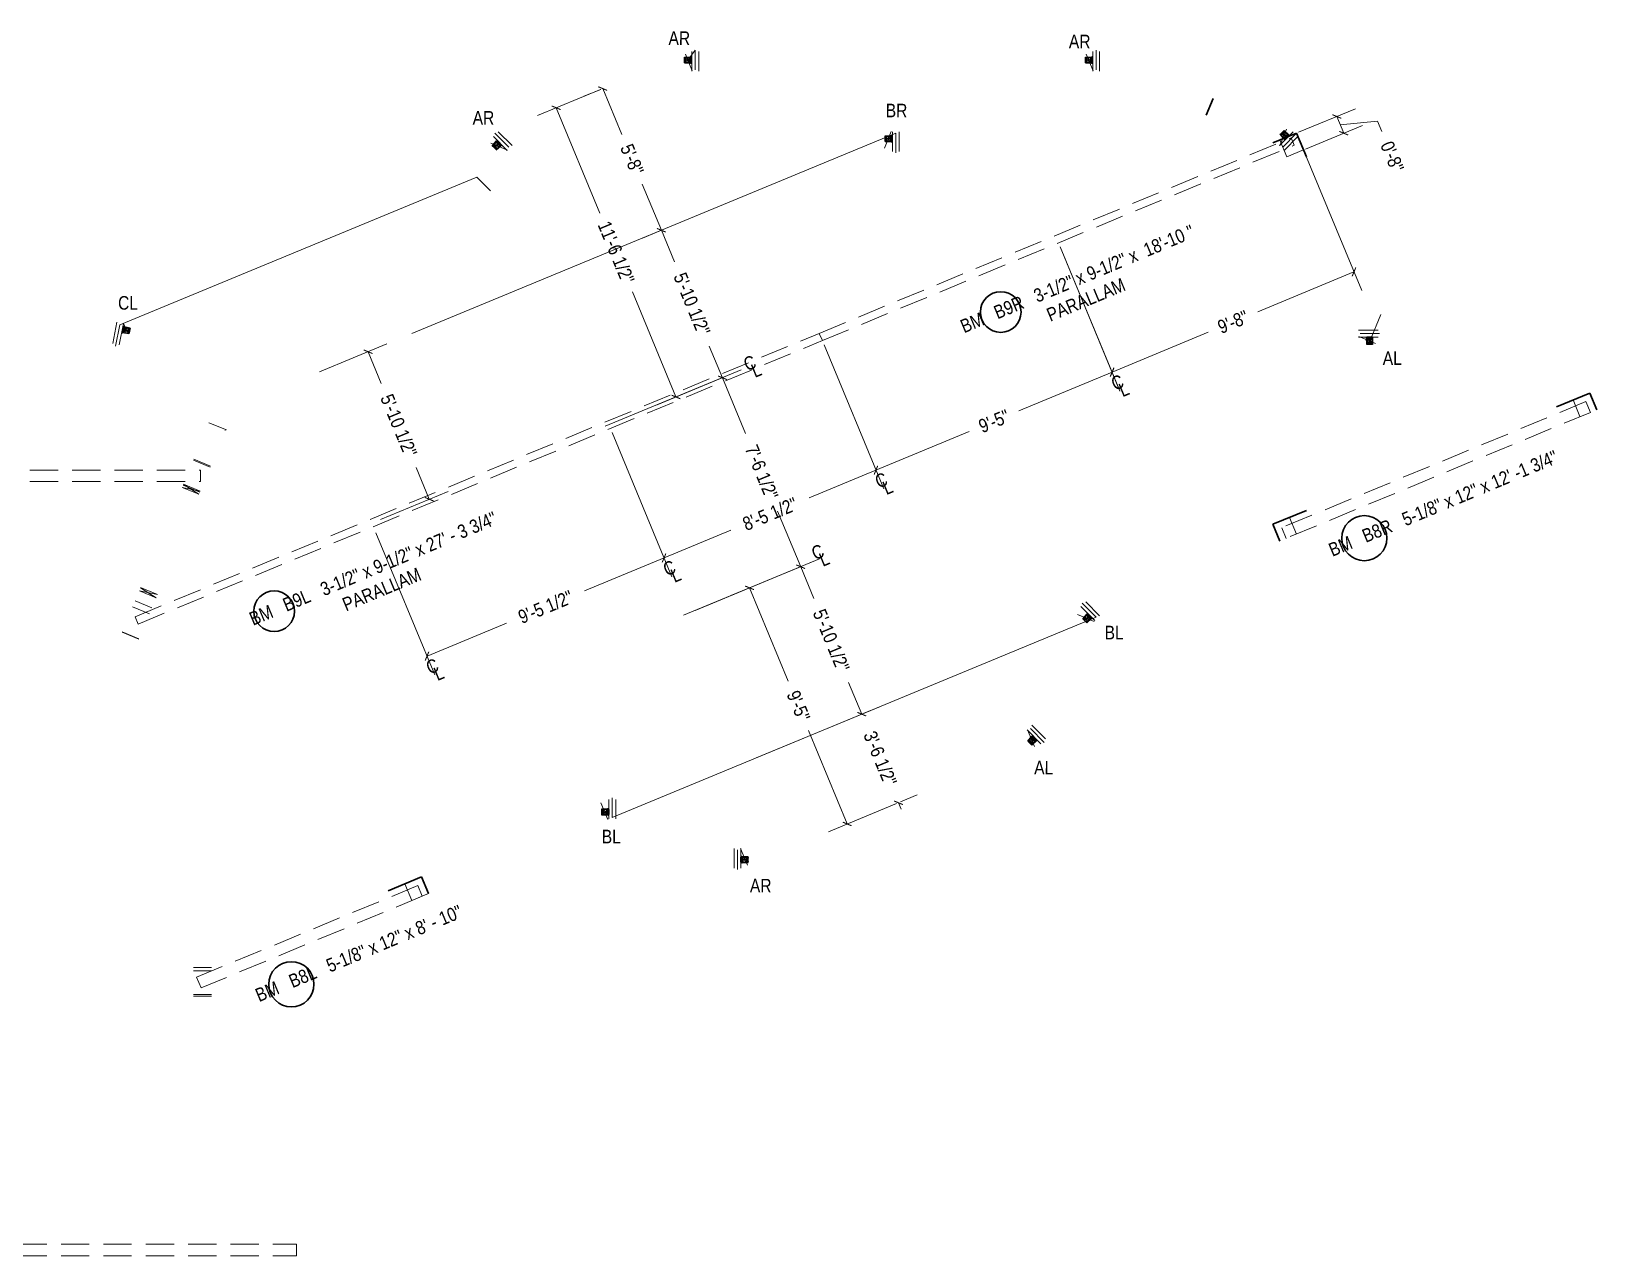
# Model space of a CAD drawing. Header units: inches. Extents: x 23376 to 25615, y 13281 to 14143.
# Drawn here: x 24922 to 25615, y 13307 to 13848 of the extents above; entities that cross this region are included whole.
import ezdxf

# ---------------------------------------------------------------- set-up
doc = ezdxf.new("R2010")
doc.units = ezdxf.units.IN
doc.header["$MEASUREMENT"] = 0
doc.linetypes.add('HIDDEN', pattern=[0.375, 0.25, -0.125])
for name, color, linetype, lineweight in [('BEAM SEAT', 7, 'Continuous', 20), ('BEAMS TEXT', 3, 'Continuous', 20), ('FLOOR BEAMS', 3, 'HIDDEN', 20), ('FOUNDATION', 7, 'Continuous', 30)]:
    doc.layers.add(name, color=color, linetype=linetype, lineweight=lineweight)
doc.layers.add('DIMENSIONS', color=3, linetype='Continuous')
doc.layers.add('DIMENSIONS @ 1', color=3, linetype='Continuous')
doc.styles.add('ARCHENTLTD', font='technical.ttf', dxfattribs={"height": 6})
doc.dimstyles.new('ARCHENTLTD', dxfattribs={"dimscale": 0.05, "dimtxt": 6, "dimasz": 3, "dimexe": 9, "dimexo": 1, "dimgap": 2.5, "dimtad": 0, "dimdec": 1, "dimzin": 1, "dimdsep": 46, "dimlunit": 4, "dimtxsty": 'ARCHENTLTD', "dimblk": 'ARCHTICK', "dimcen": 6, "dimclrd": 256, "dimclre": 256, "dimclrt": 256, "dimazin": 0, "dimtol": 1, "dimtfac": 1, "dimtdec": 1, "dimtofl": 0, "dimtmove": 1, "dimatfit": 3, "dimldrblk": 'ARCHTICK', "dimfxl": 1, "dimfrac": 2, "dimtolj": 1, "dimtzin": 0, "dimlwd": 9, "dimlwe": 9, "dimarcsym": 0})

# ---------------------------------------------------------------- blocks, each defined once
blk = doc.blocks.new('_ArchTick')
at = {"color": 0, "linetype": 'ByBlock', "const_width": 0.15}
blk.add_lwpolyline([(-0.5, -0.5), (0.5, 0.5)], dxfattribs=at)
blk = doc.blocks.new('*D18')
at = {"layer": 'DIMENSIONS', "lineweight": 9}
for p, q in [((25482.68, 13803.65), (25507.89, 13814.1)), ((25485.74, 13796.26), (25510.96, 13806.7)), ((25499.58, 13810.65), (25502.64, 13803.26)), ((25501.11, 13806.96), (25517.54, 13808.62)), ((25517.54, 13808.62), (25519.45, 13804))]:
    blk.add_line(p, q, dxfattribs=at)
at = {"layer": 'DIMENSIONS', "lineweight": 9, "xscale": 3, "yscale": 3, "zscale": 3}
for p, rotation in [((25499.58, 13810.65), 112.4999999999912), ((25502.64, 13803.26), 292.4999999999912)]:
    blk.add_blockref('_ArchTick', p, dxfattribs=dict(at, rotation=rotation))
at = {"layer": 'DIMENSIONS', "lineweight": 9, "insert": (25524.06, 13792.88), "char_height": 6, "attachment_point": 5, "rotation": 292.5, "style": 'ARCHENTLTD'}
blk.add_mtext('\\A1;0\'-8"', dxfattribs=at)
blk = doc.blocks.new('*D22')
at = {"layer": 'DIMENSIONS', "lineweight": 9}
for p, q in [((25049.36, 13697.64), (25079.22, 13710.01)), ((25070.9, 13706.56), (25076.71, 13692.54)), ((25097.93, 13641.31), (25092.12, 13655.33)), ((25076.39, 13632.39), (25106.25, 13644.75))]:
    blk.add_line(p, q, dxfattribs=at)
at = {"layer": 'DIMENSIONS', "lineweight": 9, "xscale": 3, "yscale": 3, "zscale": 3}
for p, rotation in [((25070.9, 13706.56), 112.4999999999994), ((25097.93, 13641.31), 292.4999999999994)]:
    blk.add_blockref('_ArchTick', p, dxfattribs=dict(at, rotation=rotation))
at = {"layer": 'DIMENSIONS', "lineweight": 9, "insert": (25084.42, 13673.93), "char_height": 6, "attachment_point": 5, "rotation": 292.5, "style": 'ARCHENTLTD'}
blk.add_mtext('\\A1;5\'-10 1/2"', dxfattribs=at)
blk = doc.blocks.new('*D23')
at = {"layer": 'DIMENSIONS', "lineweight": 9}
for p, q in [((25175.83, 13673.57), (25236, 13698.5)), ((25227.69, 13695.05), (25237.89, 13670.42)), ((25262.32, 13611.44), (25252.12, 13636.07)), ((25210.47, 13589.96), (25270.63, 13614.89))]:
    blk.add_line(p, q, dxfattribs=at)
at = {"layer": 'DIMENSIONS', "lineweight": 9, "xscale": 3, "yscale": 3, "zscale": 3}
for p, rotation in [((25227.69, 13695.05), 112.5000000000001), ((25262.32, 13611.44), 292.5000000000001)]:
    blk.add_blockref('_ArchTick', p, dxfattribs=dict(at, rotation=rotation))
at = {"layer": 'DIMENSIONS', "lineweight": 9, "insert": (25245, 13653.25), "char_height": 6, "attachment_point": 5, "rotation": 292.5, "style": 'ARCHENTLTD'}
blk.add_mtext('\\A1;7\'-6 1/2"', dxfattribs=at)
blk = doc.blocks.new('*D24')
at = {"layer": 'DIMENSIONS', "lineweight": 9}
for p, q in [((25215.55, 13592.07), (25270.63, 13614.89)), ((25262.32, 13611.44), (25268.13, 13597.42)), ((25289.35, 13546.19), (25283.54, 13560.21)), ((25242.58, 13526.81), (25297.66, 13549.63))]:
    blk.add_line(p, q, dxfattribs=at)
at = {"layer": 'DIMENSIONS', "lineweight": 9, "xscale": 3, "yscale": 3, "zscale": 3}
for p, rotation in [((25262.32, 13611.44), 112.4999999999988), ((25289.35, 13546.19), 292.4999999999988)]:
    blk.add_blockref('_ArchTick', p, dxfattribs=dict(at, rotation=rotation))
at = {"layer": 'DIMENSIONS', "lineweight": 9, "insert": (25275.83, 13578.81), "char_height": 6, "attachment_point": 5, "rotation": 292.5, "style": 'ARCHENTLTD'}
blk.add_mtext('\\A1;5\'-10 1/2"', dxfattribs=at)
blk = doc.blocks.new('*D25')
at = {"layer": 'DIMENSIONS', "lineweight": 9}
for p, q in [((25289.35, 13546.19), (25288.2, 13548.96)), ((25290.27, 13546.57), (25297.66, 13549.63)), ((25306.51, 13507.37), (25313.9, 13510.43)), ((25305.58, 13506.99), (25306.73, 13504.22))]:
    blk.add_line(p, q, dxfattribs=at)
at = {"layer": 'DIMENSIONS', "lineweight": 9, "xscale": 3, "yscale": 3, "zscale": 3}
for p, rotation in [((25289.35, 13546.19), 292.4999999999997), ((25305.58, 13506.99), 112.4999999999997)]:
    blk.add_blockref('_ArchTick', p, dxfattribs=dict(at, rotation=rotation))
at = {"layer": 'DIMENSIONS', "lineweight": 9, "insert": (25297.47, 13526.59), "char_height": 6, "attachment_point": 5, "rotation": 292.5, "style": 'ARCHENTLTD'}
blk.add_mtext('\\A1;3\'-6 1/2"', dxfattribs=at)
blk = doc.blocks.new('*D26')
at = {"layer": 'DIMENSIONS', "lineweight": 9}
for p, q in [((25199.73, 13759.93), (25192.34, 13756.86)), ((25200.66, 13760.31), (25206.47, 13746.28)), ((25227.69, 13695.05), (25221.88, 13709.08)), ((25226.76, 13694.67), (25219.37, 13691.61))]:
    blk.add_line(p, q, dxfattribs=at)
at = {"layer": 'DIMENSIONS', "lineweight": 9, "xscale": 3, "yscale": 3, "zscale": 3}
for p, rotation in [((25200.66, 13760.31), 112.500000000001), ((25227.69, 13695.05), 292.500000000001)]:
    blk.add_blockref('_ArchTick', p, dxfattribs=dict(at, rotation=rotation))
at = {"layer": 'DIMENSIONS', "lineweight": 9, "insert": (25214.17, 13727.68), "char_height": 6, "attachment_point": 5, "rotation": 292.5, "style": 'ARCHENTLTD'}
blk.add_mtext('\\A1;5\'-10 1/2"', dxfattribs=at)
blk = doc.blocks.new('*D27')
at = {"layer": 'DIMENSIONS', "lineweight": 9}
for p, q in [((25173.82, 13822.67), (25166.36, 13819.58)), ((25174.68, 13823.02), (25183.12, 13802.65)), ((25200.66, 13760.31), (25192.22, 13780.68)), ((25199.73, 13759.93), (25192.34, 13756.86))]:
    blk.add_line(p, q, dxfattribs=at)
at = {"layer": 'DIMENSIONS', "lineweight": 9, "xscale": 3, "yscale": 3, "zscale": 3}
for p, rotation in [((25174.68, 13823.02), 112.500000000001), ((25200.66, 13760.31), 292.500000000001)]:
    blk.add_blockref('_ArchTick', p, dxfattribs=dict(at, rotation=rotation))
at = {"layer": 'DIMENSIONS', "lineweight": 9, "insert": (25187.67, 13791.67), "char_height": 6, "attachment_point": 5, "rotation": 292.5, "style": 'ARCHENTLTD'}
blk.add_mtext('\\A1;5\'-8"', dxfattribs=at)
blk = doc.blocks.new('*D28')
at = {"layer": 'DIMENSIONS', "lineweight": 9}
for p, q in [((25261.46, 13611.09), (25231.39, 13598.65)), ((25239.7, 13602.09), (25256.78, 13560.8)), ((25282.9, 13497.61), (25265.83, 13538.9)), ((25304.66, 13506.61), (25274.58, 13494.17))]:
    blk.add_line(p, q, dxfattribs=at)
at = {"layer": 'DIMENSIONS', "lineweight": 9, "xscale": 3, "yscale": 3, "zscale": 3}
for p, rotation in [((25239.7, 13602.09), 112.4627162867317), ((25282.9, 13497.61), 292.4627162867317)]:
    blk.add_blockref('_ArchTick', p, dxfattribs=dict(at, rotation=rotation))
at = {"layer": 'DIMENSIONS', "lineweight": 9, "insert": (25261.3, 13549.85), "char_height": 6, "attachment_point": 5, "rotation": 292.46272, "style": 'ARCHENTLTD'}
blk.add_mtext('\\A1;9\'-5"', dxfattribs=at)
blk = doc.blocks.new('*D29')
at = {"layer": 'DIMENSIONS', "lineweight": 9}
for p, q in [((25173.75, 13822.64), (25145.81, 13811.06)), ((25154.12, 13814.51), (25173.41, 13767.94)), ((25207.13, 13686.54), (25187.84, 13733.1)), ((25226.76, 13694.67), (25198.81, 13683.09))]:
    blk.add_line(p, q, dxfattribs=at)
at = {"layer": 'DIMENSIONS', "lineweight": 9, "xscale": 3, "yscale": 3, "zscale": 3}
for p, rotation in [((25154.12, 13814.51), 112.5000000000006), ((25207.13, 13686.54), 292.5000000000007)]:
    blk.add_blockref('_ArchTick', p, dxfattribs=dict(at, rotation=rotation))
at = {"layer": 'DIMENSIONS', "lineweight": 9, "insert": (25180.62, 13750.52), "char_height": 6, "attachment_point": 5, "rotation": 292.5, "style": 'ARCHENTLTD'}
blk.add_mtext('\\A1;11\'-6 1/2"', dxfattribs=at)
blk = doc.blocks.new('*D30')
at = {"layer": 'DIMENSIONS', "lineweight": 9}
for p, q in [((25484.24, 13797.26), (25510.61, 13733.59)), ((25377.18, 13752.92), (25403.55, 13689.24)), ((25507.17, 13741.9), (25464.63, 13724.28)), ((25400.11, 13697.56), (25442.65, 13715.18))]:
    blk.add_line(p, q, dxfattribs=at)
at = {"layer": 'DIMENSIONS', "lineweight": 9, "xscale": 3, "yscale": 3, "zscale": 3}
for p, rotation in [((25507.17, 13741.9), 22.50000000002573), ((25400.11, 13697.56), 202.5000000000258)]:
    blk.add_blockref('_ArchTick', p, dxfattribs=dict(at, rotation=rotation))
at = {"layer": 'DIMENSIONS', "lineweight": 9, "insert": (25453.64, 13719.73), "char_height": 6, "attachment_point": 5, "rotation": 22.5, "style": 'ARCHENTLTD'}
blk.add_mtext('\\A1;9\'-8"', dxfattribs=at)
blk = doc.blocks.new('*D31')
at = {"layer": 'DIMENSIONS', "lineweight": 9}
for p, q in [((25377.18, 13752.92), (25403.59, 13689.16)), ((25272.66, 13709.62), (25299.07, 13645.87)), ((25400.14, 13697.48), (25358.83, 13680.36)), ((25295.62, 13654.18), (25336.94, 13671.3))]:
    blk.add_line(p, q, dxfattribs=at)
at = {"layer": 'DIMENSIONS', "lineweight": 9, "xscale": 3, "yscale": 3, "zscale": 3}
for p, rotation in [((25400.14, 13697.48), 22.50000000000032), ((25295.62, 13654.18), 202.5000000000003)]:
    blk.add_blockref('_ArchTick', p, dxfattribs=dict(at, rotation=rotation))
at = {"layer": 'DIMENSIONS', "lineweight": 9, "insert": (25347.88, 13675.83), "char_height": 6, "attachment_point": 5, "rotation": 22.5, "style": 'ARCHENTLTD'}
blk.add_mtext('\\A1;9\'-5"', dxfattribs=at)
blk = doc.blocks.new('*D32')
at = {"layer": 'DIMENSIONS', "lineweight": 9}
for p, q in [((25272.66, 13709.62), (25299.07, 13645.87)), ((25178.88, 13670.78), (25205.29, 13607.02)), ((25295.62, 13654.18), (25266.09, 13641.95)), ((25201.85, 13615.34), (25231.38, 13627.57))]:
    blk.add_line(p, q, dxfattribs=at)
at = {"layer": 'DIMENSIONS', "lineweight": 9, "xscale": 3, "yscale": 3, "zscale": 3}
for p, rotation in [((25295.62, 13654.18), 22.50000000000032), ((25201.85, 13615.34), 202.5000000000003)]:
    blk.add_blockref('_ArchTick', p, dxfattribs=dict(at, rotation=rotation))
at = {"layer": 'DIMENSIONS', "lineweight": 9, "insert": (25248.74, 13634.76), "char_height": 6, "attachment_point": 5, "rotation": 22.5, "style": 'ARCHENTLTD'}
blk.add_mtext('\\A1;8\'-5 1/2"', dxfattribs=at)
blk = doc.blocks.new('*D33')
at = {"layer": 'DIMENSIONS', "lineweight": 9}
for p, q in [((25178.88, 13670.78), (25205.29, 13607.02)), ((25074.36, 13626.4), (25100.39, 13563.57)), ((25201.85, 13615.34), (25166.65, 13600.76)), ((25096.95, 13571.89), (25132.15, 13586.47))]:
    blk.add_line(p, q, dxfattribs=at)
at = {"layer": 'DIMENSIONS', "lineweight": 9, "xscale": 3, "yscale": 3, "zscale": 3}
for p, rotation in [((25201.85, 13615.34), 22.50000000000032), ((25096.95, 13571.89), 202.5000000000003)]:
    blk.add_blockref('_ArchTick', p, dxfattribs=dict(at, rotation=rotation))
at = {"layer": 'DIMENSIONS', "lineweight": 9, "insert": (25149.4, 13593.61), "char_height": 6, "attachment_point": 5, "rotation": 22.5, "style": 'ARCHENTLTD'}
blk.add_mtext('\\A1;9\'-5 1/2"', dxfattribs=at)

msp = doc.modelspace()

# ---------------------------------------------------------------- linework, layer by layer
for p, q in [((25210.94, 13836.89), (25213.78, 13837.06)), ((25210.94, 13836.89), (25213.74, 13836.89)), ((25210.94, 13836.51), (25210.94, 13836.89)), ((25213.8, 13836.75), (25210.94, 13836.75)), ((25210.94, 13834.72), (25210.94, 13836.6)), ((25210.94, 13834.93), (25210.94, 13836.34)), ((25210.94, 13834.38), (25210.94, 13834.77)), ((25213.74, 13834.55), (25210.94, 13834.55)), ((25210.94, 13834.39), (25213.59, 13834.23)), ((25213.74, 13834.38), (25210.94, 13834.38)), ((25211.12, 13834.85), (25211.12, 13836.47)), ((25211.59, 13834.86), (25211.59, 13836.47)), ((25213.15, 13834.85), (25213.15, 13836.47)), ((25213.62, 13834.86), (25213.62, 13836.47)), ((25213.73, 13836.68), (25213.73, 13836.74)), ((25213.73, 13834.66), (25213.73, 13834.55)), ((25213.74, 13836.89), (25213.98, 13836.89)), ((25213.74, 13836.68), (25213.74, 13836.49)), ((25213.74, 13836.52), (25213.74, 13834.94)), ((25213.74, 13834.95), (25213.74, 13834.67)), ((25213.8, 13836.75), (25213.91, 13836.75)), ((25213.88, 13834.65), (25213.88, 13836.65)), ((25213.88, 13836.65), (25214.02, 13836.65)), ((25214.02, 13834.7), (25214.02, 13836.65)), ((25214.02, 13834.69), (25214.02, 13834.48)), ((25214.02, 13834.48), (25214.16, 13834.48)), ((25214.16, 13834.48), (25214.16, 13836.73)), ((25388.32, 13836.89), (25391.16, 13837.06)), ((25388.32, 13836.89), (25391.13, 13836.89)), ((25388.32, 13836.51), (25388.32, 13836.89)), ((25391.19, 13836.75), (25388.32, 13836.75)), ((25388.32, 13834.72), (25388.32, 13836.6)), ((25388.32, 13834.93), (25388.32, 13836.34)), ((25388.32, 13834.38), (25388.32, 13834.77)), ((25391.13, 13834.55), (25388.32, 13834.55)), ((25388.32, 13834.39), (25390.97, 13834.23)), ((25391.13, 13834.38), (25388.32, 13834.38)), ((25388.51, 13834.85), (25388.51, 13836.47)), ((25388.98, 13834.86), (25388.98, 13836.47)), ((25390.53, 13834.85), (25390.53, 13836.47)), ((25391, 13834.86), (25391, 13836.47)), ((25391.12, 13836.68), (25391.12, 13836.74)), ((25391.12, 13834.66), (25391.12, 13834.55)), ((25391.13, 13836.89), (25391.37, 13836.89)), ((25391.13, 13836.68), (25391.13, 13836.49)), ((25391.13, 13836.52), (25391.13, 13834.94)), ((25391.13, 13834.95), (25391.13, 13834.67)), ((25391.18, 13836.75), (25391.29, 13836.75)), ((25391.26, 13834.65), (25391.26, 13836.65)), ((25391.26, 13836.65), (25391.4, 13836.65)), ((25391.4, 13834.7), (25391.4, 13836.65)), ((25391.4, 13834.69), (25391.4, 13834.48)), ((25391.4, 13834.48), (25391.54, 13834.48)), ((25391.54, 13834.48), (25391.54, 13836.73)), ((25125.83, 13797.72), (25127.81, 13799.7)), ((25125.84, 13797.71), (25127.72, 13799.85)), ((25127.96, 13799.64), (25125.93, 13797.61)), ((25127.82, 13799.7), (25127.98, 13799.87)), ((25127.96, 13799.54), (25127.92, 13799.59)), ((25127.96, 13799.64), (25128.03, 13799.71)), ((25127.97, 13799.55), (25128.1, 13799.42)), ((25128.09, 13799.62), (25128.18, 13799.72)), ((25129.5, 13798.21), (25128.09, 13799.62)), ((25129.56, 13798.34), (25128.19, 13799.72)), ((25129.81, 13798.29), (25128.22, 13799.88)), ((25299.66, 13802.09), (25302.51, 13802.26)), ((25299.66, 13802.1), (25302.47, 13802.1)), ((25299.66, 13801.71), (25299.66, 13802.1)), ((25302.53, 13801.95), (25299.66, 13801.95)), ((25299.66, 13799.92), (25299.66, 13801.8)), ((25299.66, 13800.13), (25299.66, 13801.54)), ((25299.66, 13799.58), (25299.66, 13799.97)), ((25302.47, 13799.75), (25299.66, 13799.75)), ((25299.66, 13799.59), (25302.32, 13799.43)), ((25302.47, 13799.58), (25299.66, 13799.58)), ((25299.85, 13800.05), (25299.85, 13801.67)), ((25300.32, 13800.06), (25300.32, 13801.67)), ((25301.87, 13800.05), (25301.87, 13801.67)), ((25302.34, 13800.06), (25302.34, 13801.67)), ((25302.46, 13801.88), (25302.46, 13801.94)), ((25302.46, 13799.86), (25302.46, 13799.75)), ((25302.47, 13802.09), (25302.71, 13802.09)), ((25302.47, 13801.88), (25302.47, 13801.69)), ((25302.47, 13801.72), (25302.47, 13800.14)), ((25302.47, 13800.15), (25302.47, 13799.87)), ((25302.52, 13801.95), (25302.63, 13801.95)), ((25302.6, 13801.85), (25302.74, 13801.85)), ((25302.61, 13799.85), (25302.61, 13801.85)), ((25302.74, 13799.9), (25302.74, 13801.85)), ((25302.74, 13799.89), (25302.74, 13799.68)), ((25302.74, 13799.68), (25302.88, 13799.68)), ((25302.88, 13799.68), (25302.88, 13801.93)), ((25474.43, 13802.64), (25474.7, 13802.92)), ((25474.43, 13802.65), (25476.19, 13800.66)), ((25476.41, 13800.66), (25474.43, 13802.64)), ((25476.53, 13800.78), (25474.54, 13802.76)), ((25474.67, 13802.88), (25476, 13804.21)), ((25474.81, 13803.03), (25475.81, 13804.03)), ((25474.89, 13802.84), (25476.03, 13803.99)), ((25475.23, 13802.52), (25476.36, 13803.65)), ((25475.93, 13804.14), (25476.2, 13804.42)), ((25478.12, 13802.29), (25476.1, 13804.32)), ((25476.2, 13804.42), (25478.19, 13802.44)), ((25476.2, 13804.41), (25478.33, 13802.53)), ((25476.32, 13801.41), (25477.46, 13802.55)), ((25476.6, 13800.86), (25476.52, 13800.78)), ((25476.81, 13801.06), (25476.61, 13800.86)), ((25476.66, 13801.08), (25477.8, 13802.22)), ((25476.83, 13800.68), (25476.67, 13800.53)), ((25476.67, 13800.53), (25476.77, 13800.44)), ((25476.7, 13800.75), (25478.11, 13802.16)), ((25476.77, 13800.44), (25478.37, 13802.03)), ((25477.92, 13802.17), (25476.8, 13801.05)), ((25476.83, 13800.69), (25478.21, 13802.06)), ((25478.03, 13802.28), (25477.9, 13802.15)), ((25478.03, 13802.29), (25478.07, 13802.33)), ((25478.11, 13802.16), (25478.21, 13802.07)), ((25478.12, 13802.29), (25478.2, 13802.22)), ((25478.19, 13802.43), (25478.36, 13802.27)), ((25126.11, 13797.44), (25125.83, 13797.72)), ((25127.37, 13796.18), (25126.04, 13797.51)), ((25127.22, 13796.33), (25126.22, 13797.33)), ((25127.41, 13796.4), (25126.26, 13797.55)), ((25127.73, 13796.74), (25126.6, 13797.88)), ((25127.61, 13795.94), (25127.33, 13796.22)), ((25129.47, 13798.04), (25127.49, 13796.06)), ((25127.6, 13795.95), (25129.59, 13797.71)), ((25129.59, 13797.92), (25127.61, 13795.94)), ((25128.84, 13797.84), (25127.7, 13798.98)), ((25129.17, 13798.17), (25128.03, 13799.31)), ((25128.08, 13799.43), (25129.2, 13798.32)), ((25129.19, 13798.32), (25129.39, 13798.13)), ((25129.39, 13798.11), (25129.47, 13798.03)), ((25129.57, 13798.34), (25129.72, 13798.19)), ((25129.72, 13798.19), (25129.81, 13798.29)), ((24962.33, 13717.47), (24961.89, 13715.26)), ((24962.43, 13717.23), (24962.05, 13715.32)), ((24962.57, 13717.25), (24962.18, 13715.29)), ((24962.47, 13717.45), (24962.33, 13717.47)), ((24962.34, 13715.39), (24962.65, 13716.94)), ((24962.43, 13717.24), (24962.47, 13717.45)), ((24962.79, 13717), (24962.47, 13715.42)), ((24962.65, 13716.93), (24962.7, 13717.21)), ((24962.71, 13717.22), (24962.74, 13717.33)), ((24962.73, 13717.32), (24965.48, 13716.78)), ((24962.76, 13717.48), (24965.51, 13716.94)), ((24963.25, 13716.91), (24962.93, 13715.32)), ((24965.51, 13716.93), (24962.94, 13717.61)), ((24964.78, 13716.6), (24964.46, 13715.02)), ((24965.24, 13716.52), (24964.92, 13714.93)), ((24965.44, 13716.61), (24965.08, 13714.76)), ((24965.4, 13716.4), (24965.13, 13715.02)), ((24965.51, 13716.94), (24965.43, 13716.55)), ((24962.27, 13715.02), (24962.03, 13715.07)), ((24962.18, 13715.29), (24962.05, 13715.32)), ((24962.24, 13715.18), (24962.14, 13715.2)), ((24965.02, 13714.48), (24962.2, 13714.86)), ((24962.24, 13715.18), (24965.05, 13714.62)), ((24965.02, 13714.48), (24962.27, 13715.02)), ((24962.31, 13715.23), (24962.35, 13715.42)), ((24962.32, 13715.23), (24962.31, 13715.17)), ((24965.1, 13714.86), (24965.02, 13714.48)), ((25512.89, 13709.84), (25512.71, 13712.68)), ((25512.88, 13712.64), (25512.88, 13712.88)), ((25512.88, 13709.84), (25512.88, 13712.64)), ((25513.27, 13709.84), (25512.88, 13709.84)), ((25513.03, 13712.7), (25513.03, 13712.81)), ((25513.03, 13712.7), (25513.03, 13709.84)), ((25513.1, 13712.63), (25513.03, 13712.63)), ((25515.3, 13713.06), (25513.05, 13713.06)), ((25513.1, 13712.64), (25513.28, 13712.64)), ((25515.08, 13712.92), (25513.13, 13712.92)), ((25513.13, 13712.78), (25513.13, 13712.92)), ((25515.12, 13712.78), (25513.13, 13712.78)), ((25515.06, 13709.84), (25513.18, 13709.84)), ((25513.26, 13712.64), (25514.84, 13712.64)), ((25514.92, 13712.52), (25513.31, 13712.52)), ((25514.93, 13712.05), (25513.31, 13712.05)), ((25514.92, 13710.49), (25513.31, 13710.49)), ((25514.93, 13710.02), (25513.31, 13710.02)), ((25514.85, 13709.84), (25513.44, 13709.84)), ((25514.83, 13712.64), (25515.11, 13712.64)), ((25515.39, 13709.84), (25515, 13709.84)), ((25515.09, 13712.92), (25515.3, 13712.92)), ((25515.12, 13712.63), (25515.23, 13712.63)), ((25515.23, 13712.64), (25515.23, 13709.84)), ((25515.3, 13712.92), (25515.3, 13713.05)), ((25515.39, 13712.64), (25515.39, 13709.84)), ((25515.39, 13709.84), (25515.55, 13712.49)), ((25387.14, 13588.41), (25389.03, 13590.54)), ((25387.14, 13588.41), (25389.12, 13590.39)), ((25387.41, 13588.14), (25387.14, 13588.41)), ((25389.27, 13590.33), (25387.24, 13588.31)), ((25388.67, 13586.88), (25387.35, 13588.2)), ((25388.53, 13587.02), (25387.53, 13588.02)), ((25388.71, 13587.1), (25387.57, 13588.24)), ((25389.04, 13587.43), (25387.9, 13588.57)), ((25388.91, 13586.64), (25388.64, 13586.91)), ((25390.78, 13588.74), (25388.8, 13586.75)), ((25390.9, 13588.62), (25388.91, 13586.64)), ((25388.91, 13586.64), (25390.9, 13588.4)), ((25390.15, 13588.53), (25389, 13589.67)), ((25389.12, 13590.4), (25389.29, 13590.56)), ((25389.27, 13590.24), (25389.22, 13590.28)), ((25389.27, 13590.33), (25389.34, 13590.41)), ((25389.27, 13590.24), (25389.4, 13590.11)), ((25390.47, 13588.87), (25389.34, 13590.01)), ((25389.39, 13590.32), (25389.49, 13590.42)), ((25390.8, 13588.91), (25389.39, 13590.32)), ((25389.39, 13590.13), (25390.51, 13589.01)), ((25390.87, 13589.04), (25389.49, 13590.41)), ((25391.12, 13588.98), (25389.53, 13590.57)), ((25390.5, 13589.02), (25390.7, 13588.82)), ((25390.7, 13588.81), (25390.78, 13588.73)), ((25390.88, 13589.03), (25391.03, 13588.88)), ((25391.03, 13588.88), (25391.12, 13588.98)), ((25362.78, 13534.33), (25364.77, 13536.31)), ((25362.79, 13534.32), (25364.67, 13536.46)), ((25364.91, 13536.25), (25362.89, 13534.22)), ((25364.77, 13536.31), (25364.94, 13536.48)), ((25364.91, 13536.25), (25364.99, 13536.32)), ((25365.04, 13536.23), (25365.14, 13536.33)), ((25366.45, 13534.82), (25365.04, 13536.23)), ((25366.52, 13534.95), (25365.14, 13536.33)), ((25366.77, 13534.9), (25365.18, 13536.49)), ((25363.06, 13534.05), (25362.78, 13534.33)), ((25364.32, 13532.79), (25362.99, 13534.12)), ((25364.17, 13532.94), (25363.18, 13533.93)), ((25364.36, 13533.01), (25363.22, 13534.16)), ((25364.69, 13533.35), (25363.55, 13534.49)), ((25364.56, 13532.55), (25364.28, 13532.83)), ((25366.43, 13534.65), (25364.44, 13532.67)), ((25366.54, 13534.53), (25364.56, 13532.55)), ((25364.56, 13532.55), (25366.54, 13534.32)), ((25365.79, 13534.44), (25364.65, 13535.59)), ((25364.91, 13536.15), (25364.87, 13536.2)), ((25364.92, 13536.16), (25365.05, 13536.03)), ((25366.12, 13534.78), (25364.98, 13535.92)), ((25365.03, 13536.04), (25366.15, 13534.92)), ((25366.14, 13534.93), (25366.34, 13534.73)), ((25366.35, 13534.72), (25366.42, 13534.64)), ((25366.52, 13534.95), (25366.67, 13534.8)), ((25366.67, 13534.8), (25366.77, 13534.89)), ((25174.23, 13504.13), (25176.89, 13504.29)), ((25177.04, 13504.13), (25174.23, 13504.13)), ((25174.23, 13504.13), (25174.23, 13503.74)), ((25177.04, 13503.97), (25174.23, 13503.97)), ((25174.23, 13503.8), (25174.23, 13501.92)), ((25174.23, 13503.59), (25174.23, 13502.18)), ((25174.23, 13502.01), (25174.23, 13501.62)), ((25177.1, 13501.77), (25174.23, 13501.77)), ((25174.23, 13501.63), (25177.08, 13501.46)), ((25174.23, 13501.62), (25177.04, 13501.62)), ((25174.42, 13503.67), (25174.42, 13502.05)), ((25174.89, 13503.66), (25174.89, 13502.05)), ((25176.44, 13503.67), (25176.44, 13502.05)), ((25176.91, 13503.66), (25176.91, 13502.05)), ((25177.03, 13503.86), (25177.03, 13503.97)), ((25177.03, 13501.84), (25177.03, 13501.78)), ((25177.04, 13503.57), (25177.04, 13503.85)), ((25177.04, 13502), (25177.04, 13503.58)), ((25177.04, 13501.84), (25177.04, 13502.02)), ((25177.04, 13501.62), (25177.28, 13501.62)), ((25177.09, 13501.77), (25177.2, 13501.77)), ((25177.17, 13501.87), (25177.31, 13501.87)), ((25177.18, 13503.87), (25177.18, 13501.87)), ((25177.31, 13503.83), (25177.31, 13504.04)), ((25177.31, 13504.04), (25177.45, 13504.04)), ((25177.31, 13503.82), (25177.31, 13501.87)), ((25177.45, 13504.04), (25177.45, 13501.79)), ((25235.89, 13480.69), (25235.89, 13482.94)), ((25236.03, 13480.9), (25236.03, 13482.85)), ((25236.17, 13482.85), (25236.03, 13482.85)), ((25236.03, 13480.9), (25236.03, 13480.68)), ((25236.3, 13483.1), (25236.06, 13483.1)), ((25236.25, 13482.95), (25236.14, 13482.95)), ((25236.17, 13480.86), (25236.17, 13482.85)), ((25236.24, 13482.95), (25239.11, 13482.95)), ((25239.11, 13483.09), (25236.27, 13483.27)), ((25239.11, 13483.1), (25236.31, 13483.1)), ((25236.31, 13482.88), (25236.31, 13482.95)), ((25236.31, 13482.88), (25236.31, 13482.7)), ((25236.31, 13482.72), (25236.31, 13481.14)), ((25236.31, 13481.15), (25236.31, 13480.87)), ((25236.31, 13480.86), (25236.31, 13480.75)), ((25236.43, 13481.06), (25236.43, 13482.67)), ((25236.9, 13481.05), (25236.9, 13482.67)), ((25238.45, 13481.06), (25238.45, 13482.67)), ((25238.92, 13481.05), (25238.92, 13482.67)), ((25239.11, 13482.71), (25239.11, 13483.1)), ((25239.11, 13480.93), (25239.11, 13482.8)), ((25239.11, 13481.13), (25239.11, 13482.54)), ((25239.11, 13480.59), (25239.11, 13480.98)), ((25236.03, 13480.68), (25235.89, 13480.68)), ((25236.3, 13480.75), (25239.11, 13480.75)), ((25236.31, 13480.59), (25239.11, 13480.59)), ((25239.11, 13480.59), (25236.46, 13480.43))]:
    msp.add_line(p, q)
for centre in [(25212.34, 13835.65), (25389.72, 13835.65), (25301.06, 13800.85), (25476.31, 13802.54), (25127.71, 13797.83), (24963.89, 13715.97), (25514.13, 13711.24), (25389.01, 13588.52), (25364.66, 13534.43), (25175.63, 13502.87), (25237.71, 13481.85)]:
    msp.add_circle(centre, 0.429)
for centre, radius, start, end in [((25210.95, 13836.42), 0.085, 263.86112, 96.13888), ((25210.95, 13834.85), 0.0801, 260.06052, 99.93948), ((25211.36, 13836.44), 0.235, 359.49799, 180.50201), ((25211.36, 13834.89), 0.238, 189.88653, 350.11347), ((25212.36, 13836.79), 0.16, 195.82535, 338.16411), ((25212.37, 13834.49), 0.152, 20.72091, 159.27909), ((25213.38, 13836.44), 0.235, 359.49799, 180.50201), ((25213.38, 13834.89), 0.238, 189.88653, 350.11347), ((25213.64, 13834.59), 0.365, 261.77365, 0.80438), ((25213.76, 13836.42), 0.0923, 100.67666, 259.32334), ((25213.76, 13834.85), 0.0923, 100.67666, 259.32334), ((25213.81, 13836.68), 0.0677, 83.89665, 182.0291), ((25213.61, 13834.78), 0.414, 287.9575, 348.03716), ((25213.81, 13834.68), 0.0734, 188.62532, 338.06583), ((25213.75, 13834.67), 0.129, 265.34071, 347.95778), ((25213.81, 13836.73), 0.331, 4.66659, 95.27289), ((25213.9, 13836.63), 0.118, 359.78457, 87.42107), ((25213.96, 13836.7), 0.195, 353.14414, 84.23594), ((25388.33, 13836.42), 0.085, 263.86112, 96.13888), ((25388.34, 13834.85), 0.0801, 260.06052, 99.93948), ((25388.74, 13836.44), 0.235, 359.49799, 180.50201), ((25388.74, 13834.89), 0.238, 189.88653, 350.11347), ((25389.75, 13836.79), 0.16, 195.82535, 338.16411), ((25389.75, 13834.49), 0.152, 20.72091, 159.27909), ((25390.77, 13836.44), 0.235, 359.49799, 180.50201), ((25390.77, 13834.89), 0.238, 189.88653, 350.11347), ((25391.03, 13834.59), 0.365, 261.77365, 0.80438), ((25391.14, 13836.42), 0.0923, 100.67666, 259.32334), ((25391.14, 13834.85), 0.0923, 100.67666, 259.32334), ((25391.2, 13834.68), 0.0734, 188.62532, 338.06583), ((25391.19, 13836.68), 0.0677, 83.89665, 182.0291), ((25391, 13834.78), 0.414, 287.9575, 348.03716), ((25391.14, 13834.67), 0.129, 265.34071, 347.95778), ((25391.19, 13836.73), 0.331, 4.66659, 95.27289), ((25391.29, 13836.63), 0.118, 359.78457, 87.42107), ((25391.35, 13836.7), 0.195, 353.14414, 84.23594), ((25127.98, 13799.64), 0.331, 49.66659, 140.27289), ((25128.01, 13799.6), 0.0677, 128.89665, 227.0291), ((25128.11, 13799.72), 0.195, 38.14414, 129.23594), ((25128.11, 13799.63), 0.118, 44.78457, 132.42107), ((25299.67, 13801.62), 0.085, 263.86112, 96.13888), ((25299.68, 13800.05), 0.0801, 260.06052, 99.93948), ((25300.08, 13801.64), 0.235, 359.49799, 180.50201), ((25300.08, 13800.09), 0.238, 189.88653, 350.11347), ((25301.09, 13801.99), 0.16, 195.82535, 338.16411), ((25301.09, 13799.69), 0.152, 20.72091, 159.27909), ((25302.11, 13801.64), 0.235, 359.49799, 180.50201), ((25302.11, 13800.09), 0.238, 189.88653, 350.11347), ((25302.37, 13799.79), 0.365, 261.77365, 0.80438), ((25302.48, 13801.63), 0.0923, 100.67666, 259.32334), ((25302.48, 13800.06), 0.0923, 100.67666, 259.32334), ((25302.54, 13799.88), 0.0734, 188.62532, 338.06583), ((25302.53, 13801.88), 0.0677, 83.89665, 182.0291), ((25302.34, 13799.98), 0.414, 287.9575, 348.03716), ((25302.48, 13799.87), 0.129, 265.34071, 347.95778), ((25302.54, 13801.93), 0.331, 4.66659, 95.27289), ((25302.63, 13801.83), 0.118, 359.78457, 87.42107), ((25302.69, 13801.9), 0.195, 353.14414, 84.23594), ((25474.77, 13802.96), 0.0801, 215.06052, 54.93948), ((25475.08, 13802.71), 0.238, 144.88653, 305.11347), ((25475.52, 13801.71), 0.152, 335.72091, 114.27909), ((25475.88, 13804.08), 0.085, 218.86112, 51.13888), ((25476.18, 13803.8), 0.235, 314.49799, 135.50201), ((25476.49, 13800.88), 0.365, 216.77365, 315.80438), ((25476.52, 13801.27), 0.238, 144.88653, 305.11347), ((25476.6, 13801.03), 0.414, 242.9575, 303.03716), ((25476.62, 13800.86), 0.129, 220.34071, 302.95778), ((25476.67, 13800.82), 0.0734, 143.62532, 293.06583), ((25476.75, 13800.98), 0.0923, 55.67666, 214.32334), ((25477.13, 13803.34), 0.16, 150.82535, 293.16411), ((25477.61, 13802.37), 0.235, 314.49799, 135.50201), ((25477.86, 13802.09), 0.0923, 55.67666, 214.32334), ((25478.08, 13802.24), 0.0677, 38.89665, 137.0291), ((25478.11, 13802.14), 0.118, 314.78457, 42.42107), ((25478.2, 13802.14), 0.195, 308.14414, 39.23594), ((25478.12, 13802.27), 0.331, 319.66659, 50.27289), ((25126.17, 13797.39), 0.085, 308.86112, 141.13888), ((25126.45, 13797.69), 0.235, 44.49799, 225.50201), ((25126.91, 13798.65), 0.16, 240.82535, 23.16411), ((25127.29, 13796.28), 0.0801, 305.06052, 144.93948), ((25127.54, 13796.6), 0.238, 234.88653, 35.11347), ((25127.88, 13799.12), 0.235, 44.49799, 225.50201), ((25128.16, 13799.38), 0.0923, 145.67666, 304.32334), ((25128.54, 13797.03), 0.152, 65.72091, 204.27909), ((25128.98, 13798.03), 0.238, 234.88653, 35.11347), ((25129.27, 13798.27), 0.0923, 145.67666, 304.32334), ((25129.43, 13798.18), 0.0734, 233.62532, 23.06583), ((25129.39, 13798.14), 0.129, 310.34071, 32.95778), ((25129.22, 13798.11), 0.414, 332.9575, 33.03716), ((25129.37, 13798), 0.365, 306.77365, 45.80438), ((24962.81, 13717.07), 0.414, 96.7075, 156.78716), ((24962.82, 13717.26), 0.365, 70.52365, 169.55438), ((24962.69, 13717.2), 0.129, 74.09071, 156.70778), ((24962.63, 13717.21), 0.0734, 357.37532, 146.81583), ((24962.65, 13717.03), 0.0923, 269.42666, 68.07334), ((24963.01, 13716.92), 0.238, 358.63653, 158.86347), ((24964.09, 13717.11), 0.152, 189.47091, 328.02909), ((24965, 13716.52), 0.238, 358.63653, 158.86347), ((24965.4, 13716.48), 0.0801, 68.81052, 268.68948), ((24962.09, 13715.26), 0.195, 161.89414, 252.98594), ((24962.23, 13715.19), 0.331, 173.41659, 264.02289), ((24962.16, 13715.31), 0.118, 168.53457, 256.17107), ((24962.25, 13715.24), 0.0677, 252.64665, 350.7791), ((24962.35, 13715.49), 0.0923, 269.42666, 68.07334), ((24962.71, 13715.4), 0.235, 168.24799, 349.25201), ((24963.64, 13714.86), 0.16, 4.57535, 146.91411), ((24964.7, 13715), 0.235, 168.24799, 349.25201), ((24965.1, 13714.94), 0.085, 72.61112, 264.88888), ((25513.04, 13712.71), 0.331, 94.66659, 185.27289), ((25513.08, 13712.86), 0.195, 83.14414, 174.23594), ((25513.15, 13712.8), 0.118, 89.78457, 177.42107), ((25513.1, 13712.71), 0.0677, 173.89665, 272.0291), ((25512.99, 13711.26), 0.16, 285.82535, 68.16411), ((25513.34, 13712.28), 0.235, 89.49799, 270.50201), ((25513.34, 13710.26), 0.235, 89.49799, 270.50201), ((25513.35, 13712.66), 0.0923, 190.67666, 349.32334), ((25513.35, 13709.85), 0.085, 353.86112, 186.13888), ((25514.92, 13712.66), 0.0923, 190.67666, 349.32334), ((25514.93, 13709.85), 0.0801, 350.06052, 189.93948), ((25514.89, 13712.28), 0.238, 279.88653, 80.11347), ((25514.89, 13710.26), 0.238, 279.88653, 80.11347), ((25515, 13712.51), 0.414, 17.9575, 78.03716), ((25515.1, 13712.71), 0.0734, 278.62532, 68.06583), ((25515.11, 13712.65), 0.129, 355.34071, 77.95778), ((25515.28, 13711.27), 0.152, 110.72091, 249.27909), ((25515.19, 13712.54), 0.365, 351.77365, 90.80438), ((25387.48, 13588.09), 0.085, 308.86112, 141.13888), ((25387.76, 13588.39), 0.235, 44.49799, 225.50201), ((25388.22, 13589.34), 0.16, 240.82535, 23.16411), ((25388.59, 13586.98), 0.0801, 305.06052, 144.93948), ((25388.85, 13587.29), 0.238, 234.88653, 35.11347), ((25389.19, 13589.82), 0.235, 44.49799, 225.50201), ((25389.28, 13590.33), 0.331, 49.66659, 140.27289), ((25389.32, 13590.29), 0.0677, 128.89665, 227.0291), ((25389.42, 13590.41), 0.195, 38.14414, 129.23594), ((25389.42, 13590.32), 0.118, 44.78457, 132.42107), ((25389.47, 13590.07), 0.0923, 145.67666, 304.32334), ((25389.85, 13587.73), 0.152, 65.72091, 204.27909), ((25390.28, 13588.73), 0.238, 234.88653, 35.11347), ((25390.58, 13588.96), 0.0923, 145.67666, 304.32334), ((25390.74, 13588.88), 0.0734, 233.62532, 23.06583), ((25390.7, 13588.83), 0.129, 310.34071, 32.95778), ((25390.53, 13588.81), 0.414, 332.9575, 33.03716), ((25390.68, 13588.7), 0.365, 306.77365, 45.80438), ((25364.93, 13536.24), 0.331, 49.66659, 140.27289), ((25364.97, 13536.21), 0.0677, 128.89665, 227.0291), ((25365.06, 13536.33), 0.195, 38.14414, 129.23594), ((25365.07, 13536.24), 0.118, 44.78457, 132.42107), ((25363.12, 13534), 0.085, 308.86112, 141.13888), ((25363.4, 13534.3), 0.235, 44.49799, 225.50201), ((25363.87, 13535.26), 0.16, 240.82535, 23.16411), ((25364.24, 13532.89), 0.0801, 305.06052, 144.93948), ((25364.5, 13533.21), 0.238, 234.88653, 35.11347), ((25364.84, 13535.73), 0.235, 44.49799, 225.50201), ((25365.11, 13535.99), 0.0923, 145.67666, 304.32334), ((25365.49, 13533.64), 0.152, 65.72091, 204.27909), ((25365.93, 13534.64), 0.238, 234.88653, 35.11347), ((25366.22, 13534.88), 0.0923, 145.67666, 304.32334), ((25366.38, 13534.79), 0.0734, 233.62532, 23.06583), ((25366.35, 13534.75), 0.129, 310.34071, 32.95778), ((25366.17, 13534.72), 0.414, 332.9575, 33.03716), ((25366.33, 13534.61), 0.365, 306.77365, 45.80438), ((25174.25, 13503.67), 0.0801, 260.06052, 99.93948), ((25174.24, 13502.09), 0.085, 263.86112, 96.13888), ((25174.65, 13503.63), 0.238, 9.88653, 170.11347), ((25174.65, 13502.08), 0.235, 179.49799, 0.50201), ((25175.66, 13501.73), 0.16, 21.83589, 164.17465), ((25175.66, 13504.03), 0.152, 200.72091, 339.27909), ((25176.68, 13503.63), 0.238, 9.88653, 170.11347), ((25176.68, 13502.08), 0.235, 179.49799, 0.50201), ((25176.94, 13503.93), 0.365, 359.19562, 98.22635), ((25177.05, 13503.66), 0.0923, 100.67666, 259.32334), ((25177.05, 13502.09), 0.0923, 100.67666, 259.32334), ((25177.11, 13503.84), 0.0734, 21.93417, 171.37468), ((25176.91, 13503.74), 0.414, 11.96284, 72.0425), ((25177.05, 13503.85), 0.129, 12.04222, 94.65929), ((25177.1, 13501.84), 0.0677, 177.9709, 276.10335), ((25177.11, 13501.79), 0.331, 264.72711, 355.33341), ((25177.2, 13501.89), 0.118, 272.57893, 0.21543), ((25177.26, 13501.82), 0.195, 275.76406, 6.85586), ((25236.08, 13482.9), 0.195, 95.76406, 186.85586), ((25236.24, 13482.94), 0.331, 84.72711, 175.33341), ((25236.14, 13482.83), 0.118, 92.57893, 180.21543), ((25236.43, 13480.98), 0.414, 191.96284, 252.0425), ((25236.4, 13480.79), 0.365, 179.19562, 278.22635), ((25236.23, 13480.88), 0.0734, 201.93417, 351.37468), ((25236.29, 13480.88), 0.129, 192.04222, 274.65929), ((25236.24, 13482.88), 0.0677, 357.9709, 96.10335), ((25236.29, 13482.63), 0.0923, 280.67666, 79.32334), ((25236.29, 13481.06), 0.0923, 280.67666, 79.32334), ((25236.66, 13482.64), 0.235, 359.49799, 180.50201), ((25236.66, 13481.09), 0.238, 189.88653, 350.11347), ((25237.68, 13482.99), 0.16, 201.83589, 344.17465), ((25237.68, 13480.7), 0.152, 20.72091, 159.27909), ((25238.69, 13482.64), 0.235, 359.49799, 180.50201), ((25238.69, 13481.09), 0.238, 189.88653, 350.11347), ((25239.1, 13482.63), 0.085, 83.86112, 276.13888), ((25239.09, 13481.06), 0.0801, 80.06052, 279.93948)]:
    msp.add_arc(centre, radius, start, end)
at = {"layer": 'BEAM SEAT', "lineweight": 30}
for p, q in [((25444.8, 13818.57), (25441.74, 13811.18)), ((25481.75, 13803.27), (25471.3, 13798.94)), ((25481.75, 13803.27), (25486.08, 13792.81)), ((25596.73, 13682.17), (25611.51, 13688.29)), ((25611.51, 13688.29), (25614.57, 13680.9)), ((25486.08, 13636.33), (25471.3, 13630.21)), ((25471.3, 13630.21), (25474.36, 13622.82)), ((25094.57, 13474.17), (25079.79, 13468.04)), ((25097.64, 13466.78), (25094.57, 13474.17))]:
    msp.add_line(p, q, dxfattribs=at)
at = {"layer": 'BEAM SEAT', "lineweight": 9}
for p, q in [((25477.42, 13792.81), (25474.36, 13800.21)), ((25484.81, 13795.88), (25477.42, 13792.81)), ((25607.18, 13677.84), (25604.12, 13685.23)), ((24993.56, 13658.55), (25000.95, 13655.49)), ((24988.97, 13647.46), (24996.36, 13644.4)), ((25481.75, 13625.88), (25478.69, 13633.27)), ((24967.78, 13596.3), (24975.17, 13593.24)), ((24969.43, 13579.38), (24962.04, 13582.44)), ((25097.64, 13466.78), (25094.57, 13474.17)), ((25090.25, 13463.71), (25087.18, 13471.11)), ((25090.25, 13463.71), (25097.64, 13466.78)), ((24993.55, 13434.16), (25001.55, 13434.16)), ((24993.55, 13422.16), (25001.55, 13422.16))]:
    msp.add_line(p, q, dxfattribs=at)
at = {"layer": 'BEAMS TEXT', "linetype": 'Continuous', "lineweight": 30, "ltscale": 75}
for centre, radius in [((25350.83, 13724.13), 9), ((25511.74, 13624.07), 10), ((25029.3, 13591.74), 9), ((25036.93, 13426.67), 10)]:
    msp.add_circle(centre, radius, dxfattribs=at)
at = {"layer": 'DIMENSIONS', "color": 6, "lineweight": 9}
for p, q in [((25090.25, 13714.57), (25304.37, 13803.27)), ((25178.94, 13500.45), (25393.06, 13589.14))]:
    msp.add_line(p, q, dxfattribs=at)
at = {"layer": 'FLOOR BEAMS', "color": 3, "ltscale": 50}
for p, q in [((25270.55, 13714.7), (25479.36, 13801.2)), ((25480.7, 13797.96), (25479.36, 13801.2)), ((25271.89, 13711.47), (25480.7, 13797.96)), ((24967.8, 13589.3), (25270.55, 13714.7)), ((24969.14, 13586.06), (25271.89, 13711.47)), ((25271.89, 13711.47), (25270.55, 13714.7)), ((24969.14, 13586.06), (24967.8, 13589.3))]:
    msp.add_line(p, q, dxfattribs=at)
at = {"layer": 'FLOOR BEAMS', "ltscale": 50}
for p, q in [((25609.84, 13684.49), (25475.17, 13628.7)), ((25609.84, 13684.49), (25611.8, 13679.75)), ((25611.8, 13679.75), (25477.13, 13623.97)), ((25092.9, 13470.37), (24994.97, 13429.8)), ((25092.9, 13470.37), (25094.86, 13465.63)), ((25094.86, 13465.63), (24996.93, 13425.06)), ((24616.23, 13311.71), (25039.23, 13311.71)), ((24616.23, 13306.58), (25039.23, 13306.58))]:
    msp.add_line(p, q, dxfattribs=at)
at = {"layer": 'FLOOR BEAMS', "color": 3, "lineweight": 9, "ltscale": 50}
for p, q in [((24658.68, 13654.23), (24996.77, 13654.23)), ((24996.77, 13649.11), (24996.77, 13654.23)), ((24658.68, 13649.11), (24996.77, 13649.11))]:
    msp.add_line(p, q, dxfattribs=at)
at = {"layer": 'FLOOR BEAMS', "lineweight": 9, "ltscale": 50}
for p, q in [((25477.13, 13623.97), (25475.17, 13628.7)), ((24996.93, 13425.06), (24994.97, 13429.8))]:
    msp.add_line(p, q, dxfattribs=at)
at = {"layer": 'FLOOR BEAMS', "lineweight": 9}
msp.add_line((25039.23, 13306.58), (25039.23, 13311.71), dxfattribs=at)
at = {"layer": 'FOUNDATION', "color": 6, "lineweight": 9}
for p, q in [((25211.29, 13838.19), (25214.35, 13830.8)), ((25212.34, 13835.65), (25215.68, 13840)), ((25388.67, 13838.19), (25391.73, 13830.8)), ((25302.4, 13804.08), (25299.34, 13796.69)), ((25477.36, 13805.08), (25474.3, 13797.69)), ((25125.16, 13798.88), (25132.56, 13795.82)), ((24963.89, 13715.97), (24962.61, 13719.07)), ((25514.13, 13711.24), (25519.01, 13723.02)), ((25516.67, 13710.19), (25509.28, 13713.25)), ((25008.24, 13671.95), (25000.45, 13675.17)), ((25007.68, 13671.71), (25007.84, 13672.11)), ((25001.14, 13655.94), (24993.75, 13659.01)), ((24989.14, 13647.87), (24995.98, 13643.47)), ((24996.55, 13644.86), (24989.16, 13647.92)), ((24995.98, 13643.47), (24988.59, 13646.53)), ((24996.55, 13644.86), (24988.59, 13646.53)), ((24977.03, 13597.74), (24969.64, 13600.8)), ((24977.61, 13599.13), (24969.64, 13600.8)), ((24970.2, 13602.13), (24977.03, 13597.74)), ((24977.61, 13599.13), (24970.22, 13602.19)), ((24974.07, 13590.58), (24966.68, 13593.64)), ((25392.25, 13587.18), (25384.86, 13590.24)), ((24969.48, 13579.49), (24962.09, 13582.56)), ((25365.71, 13531.89), (25362.65, 13539.29)), ((25176.97, 13499.64), (25173.91, 13507.03)), ((25238.76, 13479.31), (25235.7, 13486.7)), ((25001.55, 13432.66), (24993.55, 13432.66)), ((25001.55, 13421.41), (24993.55, 13421.41))]:
    msp.add_line(p, q, dxfattribs=at)
at = {"layer": 'FOUNDATION', "lineweight": 9}
for p, q in [((25214.18, 13830.72), (25214.18, 13839.38)), ((25215.68, 13831.35), (25215.68, 13840)), ((25215.68, 13831.35), (25215.68, 13840)), ((25217.18, 13830.72), (25217.18, 13839.38)), ((25391.56, 13830.72), (25391.56, 13839.38)), ((25393.06, 13831.35), (25393.06, 13840)), ((25394.56, 13830.72), (25394.56, 13839.38)), ((25132.48, 13795.64), (25126.36, 13801.77)), ((25133.11, 13797.14), (25126.98, 13803.27)), ((25133.11, 13797.14), (25126.98, 13803.27)), ((25134.61, 13797.77), (25128.48, 13803.89)), ((25302.87, 13803.89), (25302.87, 13795.23)), ((25304.37, 13803.27), (25304.37, 13794.61)), ((25305.87, 13803.89), (25305.87, 13795.23)), ((25474.13, 13797.77), (25480.25, 13803.89)), ((25475.63, 13797.14), (25481.75, 13803.27)), ((25476.25, 13795.64), (25482.37, 13801.77)), ((24960.99, 13718.4), (25118.93, 13783.82)), ((25125.05, 13777.7), (25118.93, 13783.82)), ((24959.71, 13719.68), (24957.84, 13710.24)), ((24960.99, 13718.4), (24959.11, 13708.96)), ((24962.65, 13719.09), (24960.78, 13709.66)), ((25509.21, 13716.07), (25517.87, 13716.07)), ((25509.21, 13713.07), (25517.87, 13713.07)), ((25509.83, 13714.57), (25518.49, 13714.57)), ((25386.32, 13593.77), (25392.44, 13587.64)), ((25386.94, 13595.27), (25393.06, 13589.14)), ((25388.44, 13595.89), (25394.56, 13589.77)), ((25362.48, 13539.21), (25368.6, 13533.09)), ((25363.98, 13539.83), (25370.1, 13533.71)), ((25363.98, 13539.83), (25370.1, 13533.71)), ((25364.6, 13541.33), (25370.72, 13535.21)), ((25178.94, 13509.11), (25178.94, 13500.45)), ((25177.44, 13508.49), (25177.44, 13499.83)), ((25180.44, 13508.49), (25180.44, 13499.83)), ((25232.87, 13486.77), (25232.87, 13478.11)), ((25234.37, 13486.15), (25234.37, 13477.49)), ((25234.37, 13486.15), (25234.37, 13477.49)), ((25234.37, 13486.15), (25234.37, 13477.49)), ((25235.87, 13486.77), (25235.87, 13478.11))]:
    msp.add_line(p, q, dxfattribs=at)

# ---------------------------------------------------------------- texts
at = {"layer": 'BEAMS TEXT', "linetype": 'Continuous', "lineweight": 9, "char_height": 6, "attachment_point": 5, "style": 'ARCHENTLTD'}
for s, insert, rotation in [('AR \\P\\P  ', (25208.54, 13835.33), 359.6375), ('AR \\P\\P  ', (25385.72, 13833.85), 359.6375), ('BR \\P\\P  ', (25304.67, 13803.29), 359.6375), ('AR \\P\\P  ', (25121.88, 13800.07), 359.6375), ('BM   B9R   3-1/2" x 9-1/2" x  18\'-10 "\\PPARALLAM \\P\\P  ', (25390.46, 13724.98), 22.6375), ('CL \\P\\P  ', (24964.56, 13718.13), 359.6375), ('AL \\P\\P  ', (25524.06, 13693.72), 359.6375), ('BM   B8R   5-1/8" x 12" x 12\' -1 3/4"\\P\\P  ', (25550.49, 13630.21), 22.6375), ('BM   B9L   3-1/2" x 9-1/2" x 27\' - 3 3/4"\\PPARALLAM \\P\\P  ', (25078.81, 13596.82), 22.6375), ('BL \\P\\P  ', (25400.97, 13572.3), 359.6375), ('AL \\P\\P  ', (25369.79, 13512.55), 359.6375), ('BL \\P\\P  ', (25178.43, 13482.04), 359.6375), ('AR \\P\\P  ', (25244.57, 13460.33), 359.6375), ('BM   B8L   5-1/8" x 12" x 8\' - 10" \\P\\P  ', (25070.57, 13431.11), 22.6375)]:
    msp.add_mtext(s, dxfattribs=dict(at, insert=insert, rotation=rotation))
at = {"layer": 'DIMENSIONS @ 1', "lineweight": 9, "char_height": 6, "width": 30.9483, "attachment_point": 1, "rotation": 22.5, "style": 'ARCHENTLTD'}
for s, insert in [('C', (25236.34, 13703.38)), ('L', (25239.74, 13700.5)), ('C', (25399.03, 13694.82)), ('L', (25402.43, 13691.95)), ('C', (25294.51, 13651.53)), ('L', (25297.91, 13648.65)), ('C', (25266.4, 13619.77)), ('C', (25200.74, 13612.69)), ('L', (25269.8, 13616.89)), ('L', (25204.14, 13609.81)), ('C', (25095.83, 13569.23)), ('L', (25099.24, 13566.36))]:
    msp.add_mtext(s, dxfattribs=dict(at, insert=insert))

# ---------------------------------------------------------------- dimensions: what is measured, and where the dimension line sits
at = {"layer": 'DIMENSIONS', "lineweight": 9}
for p1, p2, distance, picture, middle in [((25227.69, 13695.05), (25174.68, 13823.02), 22.25, '*D29', (25180.62, 13750.52)), ((25481.75, 13803.27), (25484.81, 13795.88), 19.3, '*D18', (25520.41, 13801.7)), ((25376.8, 13753.84), (25483.86, 13798.19), -60.92, '*D30', (25453.64, 13719.73)), ((25227.69, 13695.05), (25200.66, 13760.31), 0, '*D26', (25214.17, 13727.68)), ((25376.8, 13753.84), (25272.28, 13710.55), 61.01, '*D31', (25347.88, 13675.83)), ((25075.47, 13632), (25048.44, 13697.26), -24.31, '*D22', (25084.42, 13673.93)), ((25174.91, 13673.19), (25209.54, 13589.58), 57.13, '*D23', (25245, 13653.25)), ((25214.62, 13591.69), (25241.65, 13526.43), 51.63, '*D24', (25275.83, 13578.81)), ((25262.39, 13611.47), (25305.58, 13506.99), -24.55, '*D28', (25261.3, 13549.85)), ((25289.35, 13546.19), (25305.58, 13506.99), 0, '*D25', (25297.47, 13526.59))]:
    dim = msp.add_aligned_dim(p1=p1, p2=p2, distance=distance, dimstyle='ARCHENTLTD', override={"dimscale": 1, "dimtol": 0, "dimtix": 0, "dimtofl": 0, "dimtmove": 1, "dimatfit": 3}, dxfattribs=at)
    dim.commit()
    dim.dimension.update_dxf_attribs({"geometry": picture, "text_midpoint": middle})
for base, p1, p2, angle, picture, middle in [((25174.68, 13823.02), (25200.66, 13760.31), (25174.75, 13823.05), 292.5, '*D27', (25187.67, 13791.67)), ((25201.85, 13615.34), (25272.28, 13710.55), (25178.5, 13671.7), 22.5, '*D32', (25248.74, 13634.76)), ((25096.95, 13571.89), (25178.5, 13671.7), (25073.98, 13627.33), 22.5, '*D33', (25149.4, 13593.61))]:
    dim = msp.add_linear_dim(base=base, p1=p1, p2=p2, angle=angle, dimstyle='ARCHENTLTD', override={"dimscale": 1, "dimtol": 0, "dimtix": 0, "dimtofl": 0, "dimtmove": 1, "dimatfit": 3}, dxfattribs=at)
    dim.commit()
    dim.dimension.update_dxf_attribs({"geometry": picture, "text_midpoint": middle})

doc.saveas('drawing.dxf')
